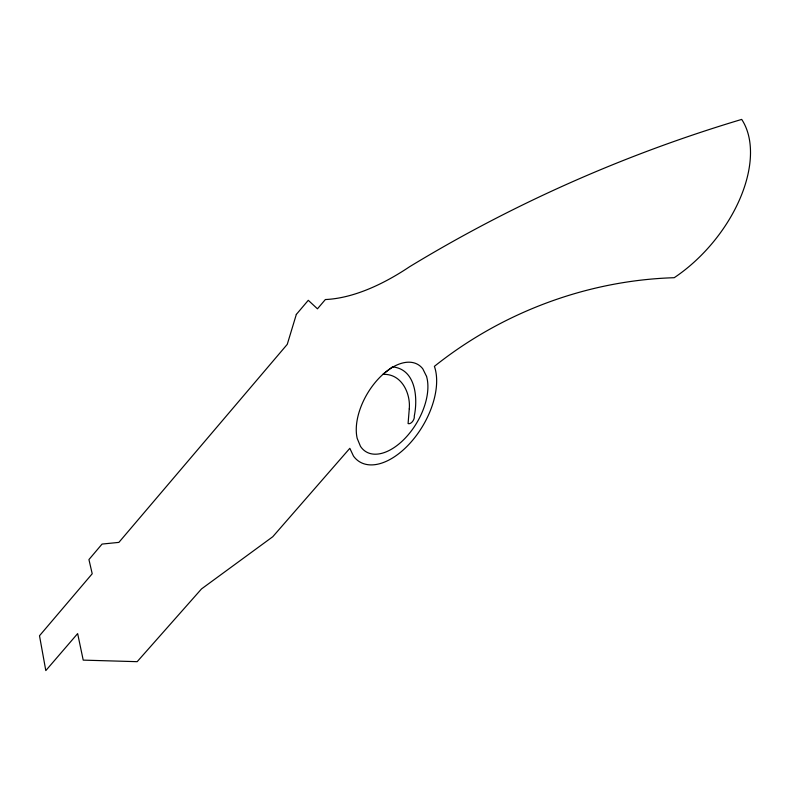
<?xml version="1.0" encoding="UTF-8"?>
<svg xmlns="http://www.w3.org/2000/svg" width="790" height="790" viewBox="0 0 790 790"><rect width="100%" height="100%" fill="white"/><g stroke="black" fill="none" stroke-linecap="round" stroke-linejoin="round"><path stroke-width="1.19" d="M409.269 408.884L408.084 423.539A5.204 3.002 -59.2 0 0 412.42 421.643A5.204 3.002 -59.2 0 0 414.266 416.083C418.038 398.061 415.836 369.088 392.482 366.876L382.834 374.411C401.202 373.216 410.741 392.906 409.269 408.884M296.329 314.43L287.264 344.341L118.885 542.384L102.058 544.073L88.934 559.577L92.213 573.757L39.5 635.752L45.81 670.592L77.647 633.59L83.217 660.124L137.183 661.674L201.509 588.925L272.787 536.716L349.832 448.315L353.476 456.077A63.121 35.678 -59.2 0 0 410.296 442.913A63.121 35.678 -59.2 0 0 434.391 366.353C502.233 312.218 587.385 280.351 674.216 277.705A115.735 69.194 -50 0 0 741.701 119.409C625.344 154.139 513.401 203.632 409.625 266.714A236.496 112.595 -54.2 0 1 325.362 299.538L317.462 308.821L308.288 300.299L296.329 314.43M426.551 376.425L422.798 368.831A50.758 28.707 -59.2 0 0 378.627 378.578A50.758 28.707 -59.2 0 0 357.199 438.411L360.447 446.281A50.758 28.707 -59.2 0 0 405.428 437.917A50.758 28.707 -59.2 0 0 426.551 376.425"/></g></svg>
